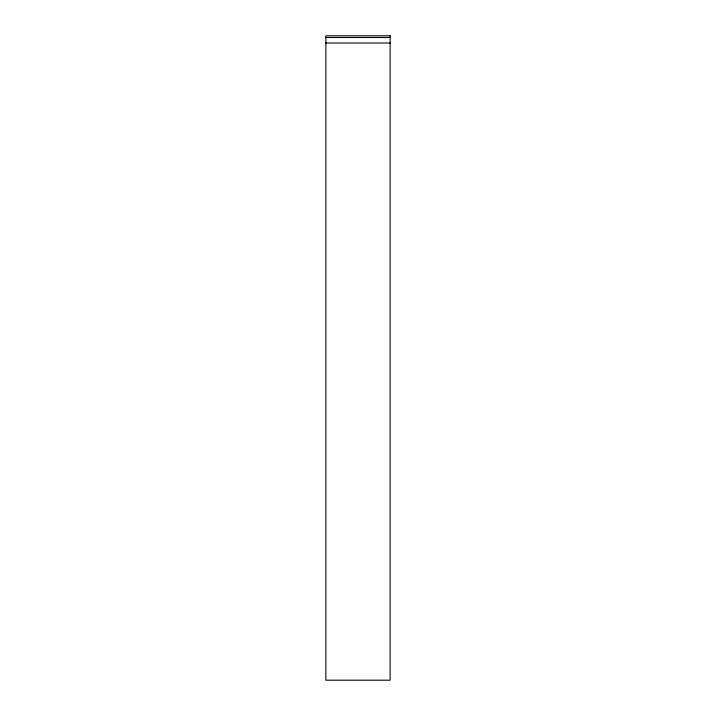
<?xml version="1.0" encoding="UTF-8"?>
<svg xmlns="http://www.w3.org/2000/svg" width="716" height="716" viewBox="0 0 716 716"><rect width="100%" height="100%" fill="white"/><g stroke="black" fill="none" stroke-linecap="round" stroke-linejoin="round"><path stroke-width="1.07" d="M325.861 37.501L390.139 37.501M325.861 43.032L390.139 43.032M390.139 35.8L325.861 35.8L325.861 680.2L390.139 680.2L390.139 35.8"/></g></svg>
